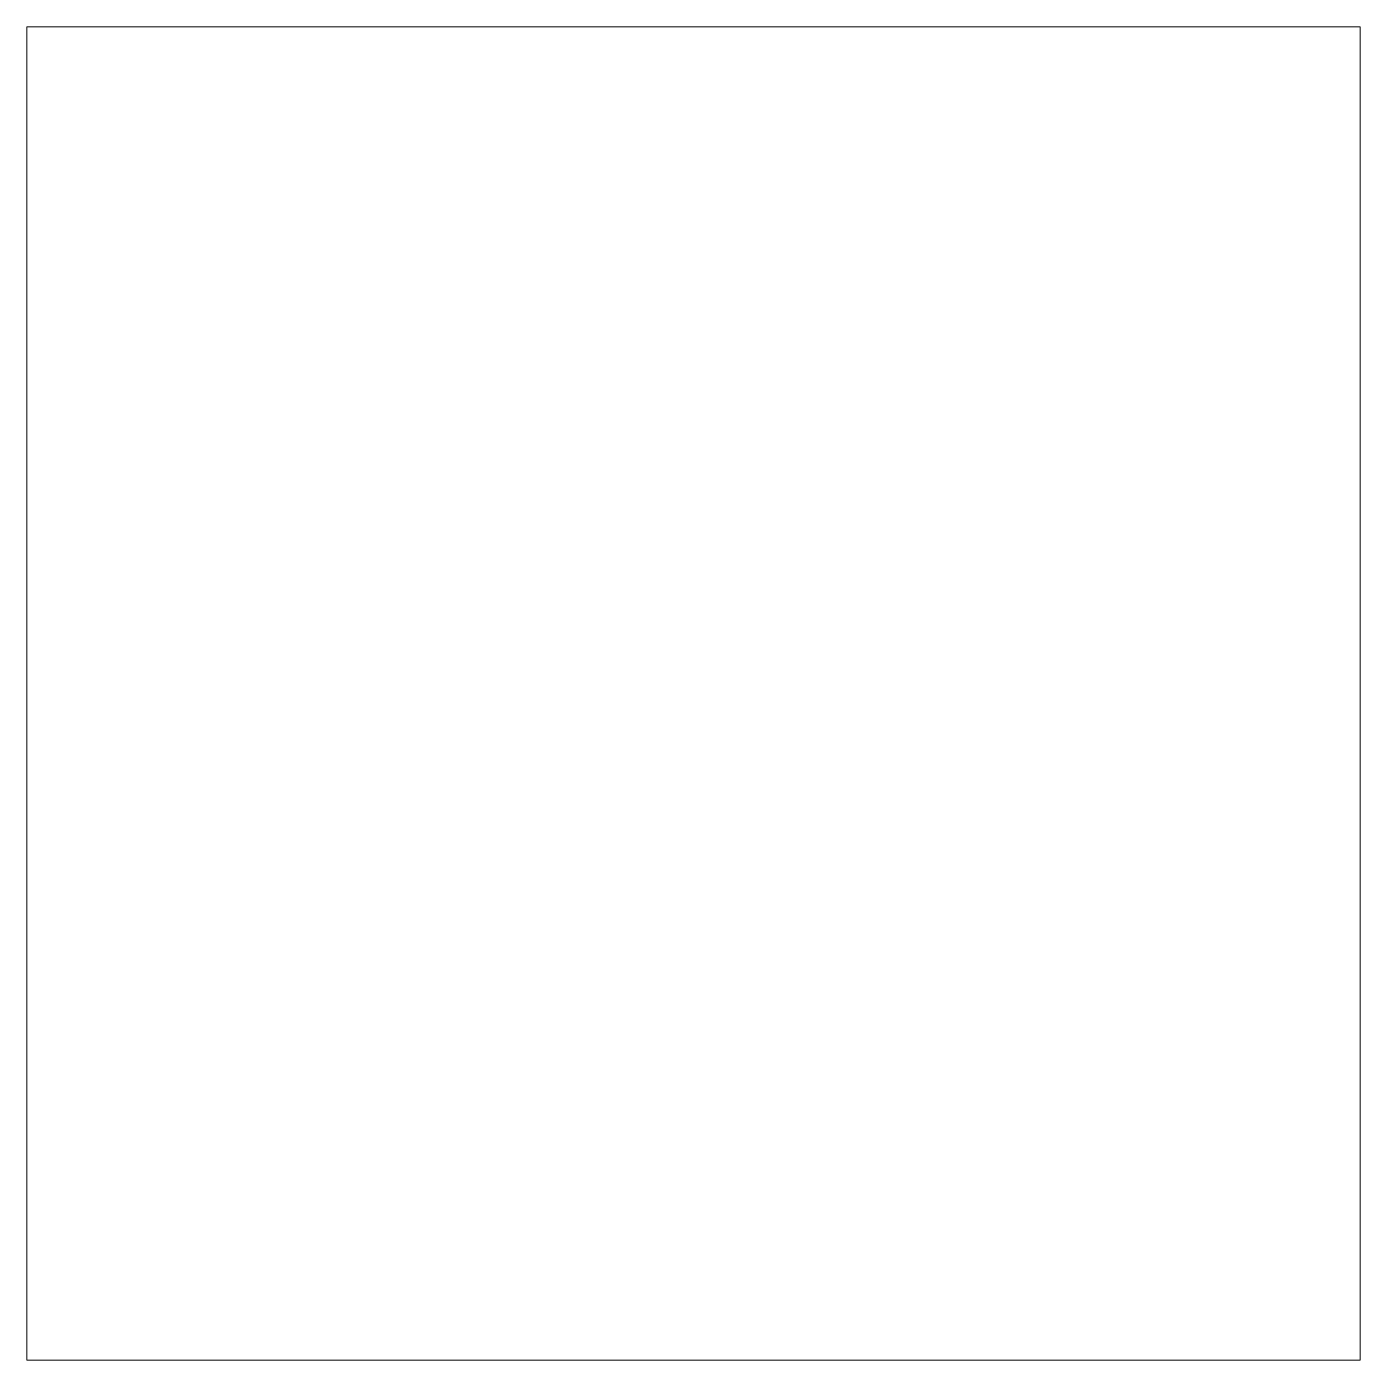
# Model space of a CAD drawing. Extents: x 156 to 456, y 246 to 546.
import ezdxf

# ---------------------------------------------------------------- set-up
doc = ezdxf.new("R2010")
doc.units = 0
doc.header["$MEASUREMENT"] = 0
doc.layers.add('Layer 1', color=7, linetype='Continuous', lineweight=0)
picture_1 = doc.add_image_def('image1.png', size_in_pixel=(736, 736))

msp = doc.modelspace()

# ---------------------------------------------------------------- pictures from other files: only their frames are drawn
at = {"layer": 'Layer 1'}
image = msp.add_image(picture_1, insert=(156, 246), size_in_units=(300, 300), dxfattribs=at)

doc.saveas('drawing.dxf')
